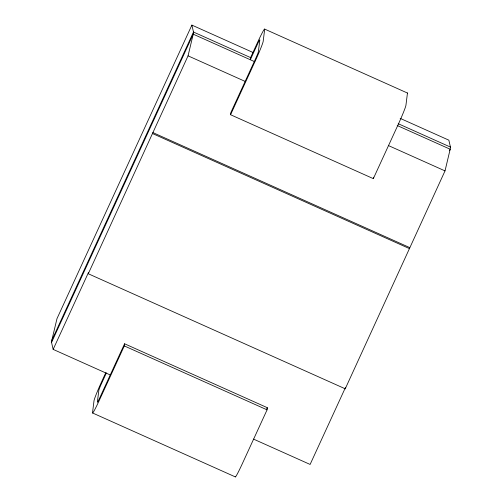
<?xml version="1.0" encoding="UTF-8"?>
<svg xmlns="http://www.w3.org/2000/svg" width="502" height="502" viewBox="0 0 502 502"><rect width="100%" height="100%" fill="white"/><g stroke="black" fill="none" stroke-linecap="round" stroke-linejoin="round"><path stroke-width="0.75" d="M110.415 375.025L53.156 349.386L51.549 342.452L51.819 340.306L56.983 318.644L191.889 25.1L253.441 52.666M400.176 118.365L448.844 140.158L450.451 147.092L450.181 149.238L445.017 170.9L345.232 388.805L88.277 273.747L88.408 272.674L53.156 349.386M105.727 372.823L101.9 381.156A18.16 0.991 -65.9 0 0 94.018 400.715L92.531 412.675A18.16 0.991 -65.9 0 0 99.584 399.743L124.314 345.928L124.584 343.782L267.334 407.706L267.07 409.852L242.334 463.666A18.16 0.991 -65.9 0 1 235.281 476.593M88.277 273.747L188.055 55.841L193.226 34.18L193.49 32.034L191.889 25.1M230.569 114.726L230.838 112.58L255.568 58.765A6.413 0.351 -65.9 0 0 258.348 51.857L259.841 39.896A6.413 0.351 -65.9 0 0 257.35 44.465L250.322 59.744L250.592 57.604L257.614 42.319A18.16 0.991 -65.9 0 1 264.667 29.392L263.18 41.346A18.16 0.991 -65.9 0 1 255.298 60.905L230.569 114.726L373.325 178.643L398.055 124.829A18.16 0.991 -65.9 0 0 405.936 105.269L407.423 93.316A18.16 0.991 -65.9 0 0 407.273 93.008M345.232 388.805L345.363 387.732L310.11 464.444L253.566 439.124M373.325 178.643L373.501 177.219M51.819 340.306L193.49 32.034L250.749 57.674M51.549 342.452L193.226 34.18L254.778 61.74M106.418 372.879L101.63 383.302A6.413 0.351 -65.9 0 0 98.85 390.211L97.357 402.165A6.413 0.351 -65.9 0 0 99.848 397.597L124.584 343.782M266.688 409.124L267.334 407.706M449.528 150.663L450.181 149.238L397.214 125.519M264.661 29.097L407.411 93.021M398.199 123.699L450.451 147.092M188.055 55.841L245.321 81.481M388.473 145.58L445.017 170.9M152.803 132.547L409.764 247.612M152.671 133.62L409.632 248.685M124.314 345.928L267.07 409.852M92.537 412.964L235.294 476.887"/></g></svg>
